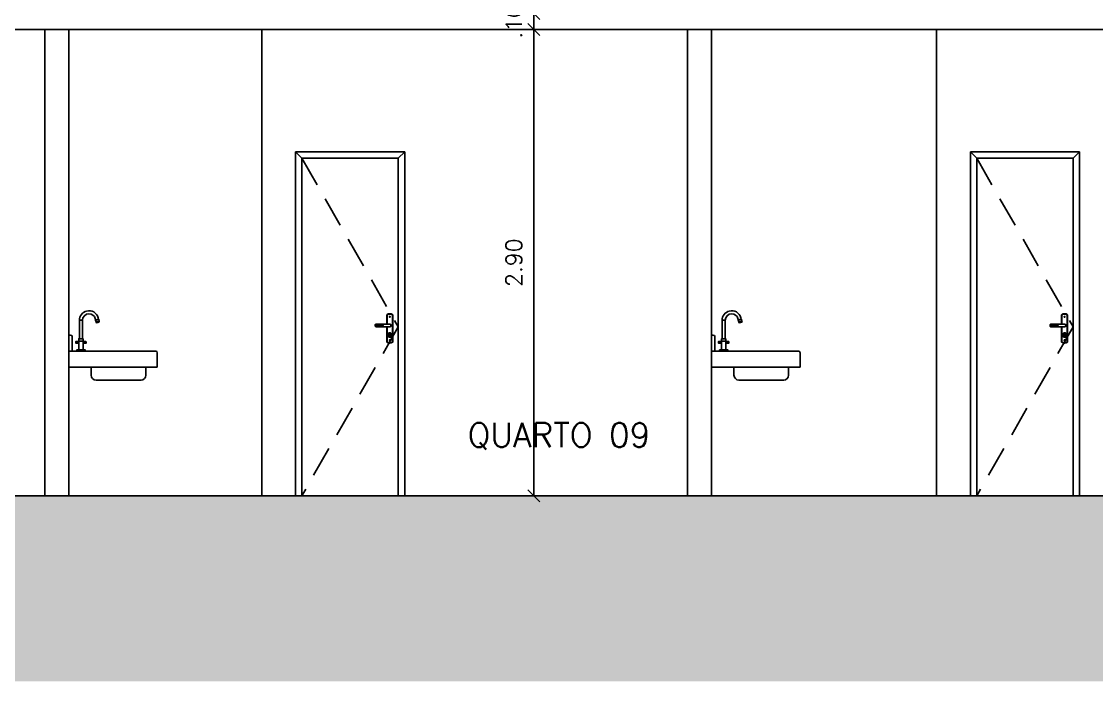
# Model space of a CAD drawing. Header units: millimetres. Extents: x 45003 to 46969, y 6653 to 6979.
# Drawn here: x 45052.22 to 45058.91, y 6809.85 to 6813.95 of the extents above; entities that cross this region are included whole.
import ezdxf

# ---------------------------------------------------------------- set-up
doc = ezdxf.new("R2010")
doc.units = ezdxf.units.MM
doc.linetypes.add('HIDDEN', pattern=[9.525, 6.35, -3.175])
for name, color, linetype in [('ARQ-ALVENARIA', 4, 'Continuous'), ('ARQ-COTAS', 30, 'Continuous'), ('ARQ-EQ-COZ', 1, 'Continuous'), ('ARQ-ESTRUTURA', 6, 'Continuous'), ('ARQ-HACHURA', 253, 'Continuous'), ('ARQ-PENA-01', 1, 'Continuous'), ('ARQ-PENA-02', 2, 'Continuous'), ('ARQ-PENA-06', 6, 'Continuous'), ('ARQ-PENA-FINA-CINZA', 8, 'Continuous'), ('ARQ-PROJ-01', 1, 'HIDDEN'), ('ARQ-TEXTO3', 3, 'Continuous')]:
    doc.layers.add(name, color=color, linetype=linetype)
doc.styles.add('ROMANS', font='romans.shx')
doc.styles.add('Romans_Anot', font='romans.shx')
doc.dimstyles.new('Escala 1-50', dxfattribs={"dimscale": 0.5, "dimtxt": 0.2, "dimasz": 0.15, "dimexe": 0.1, "dimexo": 0.2, "dimgap": 0.15, "dimtad": 1, "dimzin": 4, "dimdsep": 46, "dimtxsty": 'Romans_Anot', "dimblk": 'OBLIQUE', "dimcen": 0.25, "dimclrd": 256, "dimclre": 256, "dimclrt": 2, "dimadec": 0, "dimazin": 0, "dimtfac": 1, "dimtix": 1, "dimtmove": 2, "dimatfit": 3, "dimfxl": 0, "dimlwd": -1, "dimlwe": -1, "dimarcsym": 0})

# ---------------------------------------------------------------- blocks, each defined once
blk = doc.blocks.new('Fechadura Soprano 03001.0831')
at = {"layer": 'ARQ-PENA-FINA-CINZA'}
for p, q in [((-0.0165, 0.0651), (-0.0185, 0.066)), ((0.0165, 0.0651), (0.0185, 0.066)), ((-0.0185, -0.104), (-0.0165, -0.1031)), ((0.0165, -0.1031), (0.0185, -0.104))]:
    blk.add_line(p, q, dxfattribs=at)
for points in [[(-0.0185, 0.066), (-0.0185, -0.104)], [(-0.0165, 0.0651), (-0.0165, -0.1031)], [(0.0165, 0.0082), (0.0165, 0.0651)], [(0.0185, 0.0082), (0.0185, 0.066)], [(0.0165, -0.1031), (0.0165, -0.0082)], [(0.0185, -0.104), (0.0185, -0.0082)]]:
    blk.add_lwpolyline(points, dxfattribs=at)
blk.add_lwpolyline([(0, -0.0082), (0.0854, -0.0082, 0.414214), (0.0904, -0.0032), (0.0904, 0.0031, 0.414214), (0.0854, 0.0082), (0, 0.0082)], format="xyb", dxfattribs=at)
for points in [[(0.0406, 0.0009), (0.0604, 0.0009), (0.0604, -0.0001), (0.0406, -0.0001)], [(0.0434, 0.0036), (0.0631, 0.0036), (0.0631, 0.0026), (0.0434, 0.0026)], [(0.0498, 0.0064), (0.0695, 0.0064), (0.0695, 0.0054), (0.0498, 0.0054)], [(0.0621, 0.0009), (0.066, 0.0009), (0.066, -0.0001), (0.0621, -0.0001)], [(0.0649, 0.0036), (0.0687, 0.0036), (0.0687, 0.0026), (0.0649, 0.0026)], [(0.0678, 0.0009), (0.0717, 0.0009), (0.0717, -0.0001), (0.0678, -0.0001)], [(0.0705, 0.0036), (0.0744, 0.0036), (0.0744, 0.0026), (0.0705, 0.0026)], [(0.0713, 0.0064), (0.0752, 0.0064), (0.0752, 0.0054), (0.0713, 0.0054)], [(0.0734, 0.0009), (0.0773, 0.0009), (0.0773, -0.0001), (0.0734, -0.0001)], [(0.0762, 0.0036), (0.08, 0.0036), (0.08, 0.0026), (0.0762, 0.0026)], [(0.0769, 0.0064), (0.0808, 0.0064), (0.0808, 0.0054), (0.0769, 0.0054)], [(0.0791, 0.0009), (0.0814, 0.0009), (0.0814, -0.0001), (0.0791, -0.0001)], [(0.0818, 0.0036), (0.0842, 0.0036), (0.0842, 0.0026), (0.0818, 0.0026)], [(0.0826, 0.0064), (0.0849, 0.0064), (0.0849, 0.0054), (0.0826, 0.0054)], [(0.0832, 0.0009), (0.0855, 0.0009), (0.0855, -0.0001), (0.0832, -0.0001)], [(0.086, 0.0036), (0.0883, 0.0036), (0.0883, 0.0026), (0.086, 0.0026)], [(-0.0055, -0.0657), (0.0058, -0.0657), (0.0058, -0.0686), (-0.0055, -0.0686)], [(-0.0005, -0.0527), (0.0004, -0.0527), (0.0004, -0.0577), (-0.0005, -0.0577)], [(0.0406, -0.0046), (0.0604, -0.0046), (0.0604, -0.0056), (0.0406, -0.0056)], [(0.0434, -0.0018), (0.0631, -0.0018), (0.0631, -0.0028), (0.0434, -0.0028)], [(0.0621, -0.0046), (0.066, -0.0046), (0.066, -0.0056), (0.0621, -0.0056)], [(0.0649, -0.0018), (0.0687, -0.0018), (0.0687, -0.0028), (0.0649, -0.0028)], [(0.0678, -0.0046), (0.0717, -0.0046), (0.0717, -0.0056), (0.0678, -0.0056)], [(0.0705, -0.0018), (0.0744, -0.0018), (0.0744, -0.0028), (0.0705, -0.0028)], [(0.0734, -0.0046), (0.0773, -0.0046), (0.0773, -0.0056), (0.0734, -0.0056)], [(0.0762, -0.0018), (0.08, -0.0018), (0.08, -0.0028), (0.0762, -0.0028)], [(0.0791, -0.0046), (0.0814, -0.0046), (0.0814, -0.0056), (0.0791, -0.0056)], [(0.0818, -0.0018), (0.0842, -0.0018), (0.0842, -0.0028), (0.0818, -0.0028)], [(0.0832, -0.0046), (0.0855, -0.0046), (0.0855, -0.0056), (0.0832, -0.0056)], [(0.086, -0.0018), (0.0883, -0.0018), (0.0883, -0.0028), (0.086, -0.0028)]]:
    blk.add_lwpolyline(points, close=True, dxfattribs=at)
blk.add_lwpolyline([(-0.0032, -0.0734), (0.0031, -0.0734, 0.414214), (0.0071, -0.0694), (0.0071, -0.0501, 0.414214), (0.0031, -0.0461), (-0.0032, -0.0461, 0.414214), (-0.0072, -0.0501), (-0.0072, -0.0694, 0.414214)], format="xyb", close=True, dxfattribs=at)
for centre, radius in [((0, 0.054), 0.00306), ((0, -0.055), 0.00583), ((0, -0.092), 0.00306)]:
    blk.add_circle(centre, radius, dxfattribs=at)
for centre, radius, start, end in [((0, 0.045), 0.028, 48.62653, 131.37347), ((0, 0.045), 0.026, 50.58935, 129.41065), ((0, 0), 0.00815, 90, 270), ((0, -0.083), 0.028, 228.62653, 311.37347), ((0, -0.083), 0.026, 230.58935, 309.41065)]:
    blk.add_arc(centre, radius, start, end, dxfattribs=at)
blk = doc.blocks.new('_Oblique')
at = {"color": 0, "linetype": 'ByBlock', "lineweight": -2}
blk.add_line((-0.5, -0.5), (0.5, 0.5), dxfattribs=at)
blk = doc.blocks.new('*D171')
at = {"layer": 'ARQ-COTAS', "transparency": 16777216}
for p, q in [((45055.6622, 6813.904), (45055.3607, 6813.904)), ((45055.4107, 6811.004), (45055.4107, 6813.904)), ((45055.6622, 6811.004), (45055.3607, 6811.004))]:
    blk.add_line(p, q, dxfattribs=at)
at = {"layer": 'Defpoints', "color": 0, "transparency": 16777216}
for p in [(45055.4107, 6813.904), (45055.7622, 6813.904), (45055.7622, 6811.004)]:
    blk.add_point(p, dxfattribs=at)
at = {"layer": 'ARQ-COTAS', "transparency": 16777216, "xscale": 0.075, "yscale": 0.075, "zscale": 0.075}
for p, rotation in [((45055.4107, 6813.904), 90), ((45055.4107, 6811.004), 270)]:
    blk.add_blockref('_Oblique', p, dxfattribs=dict(at, rotation=rotation))
at = {"layer": 'ARQ-COTAS', "color": 2, "transparency": 16777216, "insert": (45055.2857, 6812.454), "char_height": 0.1, "attachment_point": 5, "rotation": 90, "style": 'Romans_Anot'}
blk.add_mtext('2.90', dxfattribs=at)
blk = doc.blocks.new('*D172')
at = {"layer": 'ARQ-COTAS', "transparency": 16777216}
for p, q in [((45055.4107, 6814.004), (45055.4107, 6814.079)), ((45055.6622, 6814.004), (45055.3607, 6814.004)), ((45055.4107, 6813.904), (45055.4107, 6814.004)), ((45055.6622, 6813.904), (45055.3607, 6813.904)), ((45055.4107, 6813.904), (45055.4107, 6813.829))]:
    blk.add_line(p, q, dxfattribs=at)
at = {"layer": 'Defpoints', "color": 0, "transparency": 16777216}
for p in [(45055.4107, 6814.004), (45055.7622, 6814.004), (45055.7622, 6813.904)]:
    blk.add_point(p, dxfattribs=at)
at = {"layer": 'ARQ-COTAS', "transparency": 16777216, "xscale": 0.075, "yscale": 0.075, "zscale": 0.075}
for p, rotation in [((45055.4107, 6814.004), 270), ((45055.4107, 6813.904), 90)]:
    blk.add_blockref('_Oblique', p, dxfattribs=dict(at, rotation=rotation))
at = {"layer": 'ARQ-COTAS', "color": 2, "transparency": 16777216, "insert": (45055.2857, 6813.954), "char_height": 0.1, "attachment_point": 5, "rotation": 90, "style": 'Romans_Anot'}
blk.add_mtext('.10', dxfattribs=at)

msp = doc.modelspace()

# ---------------------------------------------------------------- hatches: boundary and pattern name
at = {"layer": 'ARQ-HACHURA'}
h = msp.add_hatch(dxfattribs=at)
h.set_pattern_fill('EARTH', color=256, scale=0.05, angle=45, double=1)
h.paths.add_polyline_path([(45091.8478, 6810.6245, 0.02245), (45091.0165, 6810.604), (45091.0165, 6810.804), (45089.5165, 6810.804), (45089.3665, 6810.804), (45088.3665, 6810.904), (45088.3665, 6811.004), (45033.8165, 6811.004), (45033.8165, 6810.804), (45033.6165, 6810.804), (45033.6165, 6811.004), (45032.0165, 6811.004), (45032.0165, 6811.054), (45026.8665, 6811.054), (45026.8665, 6809.8492), (45091.8478, 6809.8492)])

# ---------------------------------------------------------------- linework, layer by layer
at = {"layer": 'ARQ-ALVENARIA'}
for p, q in [((45052.3665, 6811.004), (45052.3665, 6813.904)), ((45052.5165, 6811.004), (45052.5165, 6813.904)), ((45056.3665, 6811.004), (45056.3665, 6813.904)), ((45056.5165, 6811.004), (45056.5165, 6813.904))]:
    msp.add_line(p, q, dxfattribs=at)
at = {"layer": 'ARQ-EQ-COZ'}
for p, q in [((45052.5165, 6812.004), (45052.5265, 6812.004)), ((45052.5365, 6811.994), (45052.5365, 6811.904)), ((45056.5165, 6812.004), (45056.5265, 6812.004)), ((45056.5365, 6811.994), (45056.5365, 6811.904)), ((45052.5781, 6811.9659), (45052.5781, 6811.912)), ((45052.6045, 6811.912), (45052.6045, 6811.9659)), ((45056.5781, 6811.9659), (45056.5781, 6811.912)), ((45056.6045, 6811.912), (45056.6045, 6811.9659)), ((45053.0565, 6811.904), (45052.5165, 6811.904)), ((45052.6173, 6811.904), (45052.5653, 6811.904)), ((45052.6173, 6811.904), (45052.6171, 6811.911)), ((45053.0665, 6811.804), (45053.0665, 6811.894)), ((45057.0565, 6811.904), (45056.5165, 6811.904)), ((45056.6173, 6811.904), (45056.5653, 6811.904)), ((45056.6173, 6811.904), (45056.6171, 6811.911)), ((45057.0665, 6811.804), (45057.0665, 6811.894)), ((45053.0665, 6811.804), (45052.5165, 6811.804)), ((45052.6554, 6811.754), (45052.6554, 6811.804)), ((45052.9954, 6811.754), (45052.9954, 6811.804)), ((45057.0665, 6811.804), (45056.5165, 6811.804)), ((45056.6554, 6811.754), (45056.6554, 6811.804)), ((45056.9954, 6811.754), (45056.9954, 6811.804)), ((45052.9654, 6811.724), (45052.6854, 6811.724)), ((45056.9654, 6811.724), (45056.6854, 6811.724))]:
    msp.add_line(p, q, dxfattribs=at)
for points in [[(45052.5818, 6812.0958), (45052.5818, 6811.9809)], [(45052.5913, 6812.0958), (45052.5892, 6812.0958), (45052.5872, 6812.0958), (45052.5854, 6812.0958), (45052.5839, 6812.0958), (45052.5827, 6812.0958), (45052.582, 6812.0958), (45052.5818, 6812.0958)], [(45052.6008, 6812.0958), (45052.6005, 6812.0958), (45052.5998, 6812.0958), (45052.5987, 6812.0958), (45052.5972, 6812.0958), (45052.5954, 6812.0958), (45052.5934, 6812.0958), (45052.5913, 6812.0958)], [(45052.6008, 6811.9809), (45052.6008, 6812.0958)], [(45052.6803, 6812.1063), (45052.6827, 6812.0975)], [(45052.6917, 6812.0999), (45052.6895, 6812.0994), (45052.6874, 6812.0988), (45052.6856, 6812.0983), (45052.684, 6812.0979), (45052.6829, 6812.0975), (45052.6821, 6812.0974), (45052.6819, 6812.0973)], [(45052.6819, 6812.0973), (45052.6851, 6812.0852)], [(45052.695, 6812.0878), (45052.6928, 6812.0872), (45052.6907, 6812.0866), (45052.6889, 6812.0861), (45052.6873, 6812.0857), (45052.6861, 6812.0854), (45052.6854, 6812.0852), (45052.6851, 6812.0852)], [(45052.6851, 6812.0852), (45052.6871, 6812.0806)], [(45052.6963, 6812.083), (45052.6942, 6812.0825), (45052.6923, 6812.082), (45052.6906, 6812.0815), (45052.6891, 6812.0811), (45052.688, 6812.0808), (45052.6873, 6812.0806), (45052.6871, 6812.0806)], [(45052.7016, 6812.1026), (45052.7013, 6812.1025), (45052.7006, 6812.1023), (45052.6994, 6812.102), (45052.6979, 6812.1016), (45052.696, 6812.1011), (45052.6939, 6812.1005), (45052.6917, 6812.0999)], [(45052.7048, 6812.0904), (45052.7046, 6812.0903), (45052.7039, 6812.0901), (45052.7027, 6812.0899), (45052.7011, 6812.0894), (45052.6993, 6812.0889), (45052.6972, 6812.0884), (45052.695, 6812.0878)], [(45052.7055, 6812.0855), (45052.7052, 6812.0854), (45052.7045, 6812.0853), (45052.7034, 6812.085), (45052.702, 6812.0846), (45052.7002, 6812.0841), (45052.6983, 6812.0836), (45052.6963, 6812.083)], [(45052.701, 6812.1024), (45052.6986, 6812.1112)], [(45052.7048, 6812.0904), (45052.7016, 6812.1026)], [(45052.7055, 6812.0855), (45052.7048, 6812.0904)], [(45056.5818, 6812.0958), (45056.5818, 6811.9809)], [(45056.5913, 6812.0958), (45056.5892, 6812.0958), (45056.5872, 6812.0958), (45056.5854, 6812.0958), (45056.5839, 6812.0958), (45056.5827, 6812.0958), (45056.582, 6812.0958), (45056.5818, 6812.0958)], [(45056.6008, 6812.0958), (45056.6005, 6812.0958), (45056.5998, 6812.0958), (45056.5987, 6812.0958), (45056.5972, 6812.0958), (45056.5954, 6812.0958), (45056.5934, 6812.0958), (45056.5913, 6812.0958)], [(45056.6008, 6811.9809), (45056.6008, 6812.0958)], [(45056.6803, 6812.1063), (45056.6827, 6812.0975)], [(45056.6917, 6812.0999), (45056.6895, 6812.0994), (45056.6874, 6812.0988), (45056.6856, 6812.0983), (45056.684, 6812.0979), (45056.6829, 6812.0975), (45056.6821, 6812.0974), (45056.6819, 6812.0973)], [(45056.6819, 6812.0973), (45056.6851, 6812.0852)], [(45056.695, 6812.0878), (45056.6928, 6812.0872), (45056.6907, 6812.0866), (45056.6889, 6812.0861), (45056.6873, 6812.0857), (45056.6861, 6812.0854), (45056.6854, 6812.0852), (45056.6851, 6812.0852)], [(45056.6851, 6812.0852), (45056.6871, 6812.0806)], [(45056.6963, 6812.083), (45056.6942, 6812.0825), (45056.6923, 6812.082), (45056.6906, 6812.0815), (45056.6891, 6812.0811), (45056.688, 6812.0808), (45056.6873, 6812.0806), (45056.6871, 6812.0806)], [(45056.7016, 6812.1026), (45056.7013, 6812.1025), (45056.7006, 6812.1023), (45056.6994, 6812.102), (45056.6979, 6812.1016), (45056.696, 6812.1011), (45056.6939, 6812.1005), (45056.6917, 6812.0999)], [(45056.7048, 6812.0904), (45056.7046, 6812.0903), (45056.7039, 6812.0901), (45056.7027, 6812.0899), (45056.7011, 6812.0894), (45056.6993, 6812.0889), (45056.6972, 6812.0884), (45056.695, 6812.0878)], [(45056.7055, 6812.0855), (45056.7052, 6812.0854), (45056.7045, 6812.0853), (45056.7034, 6812.085), (45056.702, 6812.0846), (45056.7002, 6812.0841), (45056.6983, 6812.0836), (45056.6963, 6812.083)], [(45056.701, 6812.1024), (45056.6986, 6812.1112)], [(45056.7048, 6812.0904), (45056.7016, 6812.1026)], [(45056.7055, 6812.0855), (45056.7048, 6812.0904)], [(45052.559, 6811.9545), (45052.559, 6811.9547), (45052.559, 6811.9553), (45052.559, 6811.9563), (45052.559, 6811.9575), (45052.559, 6811.9588), (45052.559, 6811.9601), (45052.559, 6811.9611), (45052.559, 6811.9617), (45052.559, 6811.9619)], [(45052.5781, 6811.9629), (45052.56, 6811.9629)], [(45052.56, 6811.9629), (45052.56, 6811.9627), (45052.56, 6811.962), (45052.56, 6811.961), (45052.56, 6811.9596), (45052.56, 6811.9582), (45052.56, 6811.9567), (45052.56, 6811.9554), (45052.56, 6811.9544), (45052.56, 6811.9537), (45052.56, 6811.9534)], [(45052.56, 6811.9534), (45052.5781, 6811.9534)], [(45052.5781, 6811.9804), (45052.5781, 6811.9659)], [(45052.5913, 6811.9804), (45052.5887, 6811.9804), (45052.5862, 6811.9804), (45052.5839, 6811.9804), (45052.5819, 6811.9804), (45052.5803, 6811.9804), (45052.579, 6811.9804), (45052.5783, 6811.9804), (45052.5781, 6811.9804)], [(45052.5781, 6811.9664), (45052.5783, 6811.9664), (45052.5789, 6811.9664), (45052.58, 6811.9664), (45052.5815, 6811.9664), (45052.5833, 6811.9664), (45052.5854, 6811.9664), (45052.5877, 6811.9664), (45052.59, 6811.9664), (45052.5925, 6811.9664), (45052.5949, 6811.9664), (45052.5972, 6811.9664), (45052.5993, 6811.9664), (45052.601, 6811.9664), (45052.6025, 6811.9664), (45052.6036, 6811.9664), (45052.6043, 6811.9664), (45052.6045, 6811.9664)], [(45052.5913, 6811.9659), (45052.5887, 6811.9659), (45052.5862, 6811.9659), (45052.5839, 6811.9659), (45052.5819, 6811.9659), (45052.5803, 6811.9659), (45052.579, 6811.9659), (45052.5783, 6811.9659), (45052.5781, 6811.9659)], [(45052.5785, 6811.9809), (45052.5787, 6811.9809), (45052.5794, 6811.9809), (45052.5805, 6811.9809), (45052.5819, 6811.9809), (45052.5836, 6811.9809), (45052.5856, 6811.9809), (45052.5878, 6811.9809), (45052.5901, 6811.9809), (45052.5925, 6811.9809), (45052.5948, 6811.9809), (45052.597, 6811.9809), (45052.599, 6811.9809), (45052.6007, 6811.9809), (45052.6021, 6811.9809), (45052.6032, 6811.9809), (45052.6038, 6811.9809), (45052.604, 6811.9809)], [(45052.6045, 6811.9804), (45052.6043, 6811.9804), (45052.6035, 6811.9804), (45052.6023, 6811.9804), (45052.6007, 6811.9804), (45052.5986, 6811.9804), (45052.5964, 6811.9804), (45052.5939, 6811.9804), (45052.5913, 6811.9804)], [(45052.6045, 6811.9659), (45052.6043, 6811.9659), (45052.6035, 6811.9659), (45052.6023, 6811.9659), (45052.6007, 6811.9659), (45052.5986, 6811.9659), (45052.5964, 6811.9659), (45052.5939, 6811.9659), (45052.5913, 6811.9659)], [(45052.6045, 6811.9659), (45052.6045, 6811.9804)], [(45052.6226, 6811.9629), (45052.6045, 6811.9629)], [(45052.6045, 6811.9534), (45052.6226, 6811.9534)], [(45052.6226, 6811.9534), (45052.6226, 6811.9537), (45052.6226, 6811.9544), (45052.6226, 6811.9554), (45052.6226, 6811.9567), (45052.6226, 6811.9582), (45052.6226, 6811.9596), (45052.6226, 6811.961), (45052.6226, 6811.962), (45052.6226, 6811.9627), (45052.6226, 6811.9629)], [(45052.6235, 6811.9619), (45052.6235, 6811.9617), (45052.6235, 6811.9611), (45052.6235, 6811.9601), (45052.6235, 6811.9588), (45052.6235, 6811.9575), (45052.6235, 6811.9563), (45052.6235, 6811.9553), (45052.6235, 6811.9547), (45052.6235, 6811.9545)], [(45056.559, 6811.9545), (45056.559, 6811.9547), (45056.559, 6811.9553), (45056.559, 6811.9563), (45056.559, 6811.9575), (45056.559, 6811.9588), (45056.559, 6811.9601), (45056.559, 6811.9611), (45056.559, 6811.9617), (45056.559, 6811.9619)], [(45056.5781, 6811.9629), (45056.56, 6811.9629)], [(45056.56, 6811.9629), (45056.56, 6811.9627), (45056.56, 6811.962), (45056.56, 6811.961), (45056.56, 6811.9596), (45056.56, 6811.9582), (45056.56, 6811.9567), (45056.56, 6811.9554), (45056.56, 6811.9544), (45056.56, 6811.9537), (45056.56, 6811.9534)], [(45056.56, 6811.9534), (45056.5781, 6811.9534)], [(45056.5781, 6811.9804), (45056.5781, 6811.9659)], [(45056.5913, 6811.9804), (45056.5887, 6811.9804), (45056.5862, 6811.9804), (45056.5839, 6811.9804), (45056.5819, 6811.9804), (45056.5803, 6811.9804), (45056.579, 6811.9804), (45056.5783, 6811.9804), (45056.5781, 6811.9804)], [(45056.5781, 6811.9664), (45056.5783, 6811.9664), (45056.5789, 6811.9664), (45056.58, 6811.9664), (45056.5815, 6811.9664), (45056.5833, 6811.9664), (45056.5854, 6811.9664), (45056.5877, 6811.9664), (45056.59, 6811.9664), (45056.5925, 6811.9664), (45056.5949, 6811.9664), (45056.5972, 6811.9664), (45056.5993, 6811.9664), (45056.601, 6811.9664), (45056.6025, 6811.9664), (45056.6036, 6811.9664), (45056.6043, 6811.9664), (45056.6045, 6811.9664)], [(45056.5913, 6811.9659), (45056.5887, 6811.9659), (45056.5862, 6811.9659), (45056.5839, 6811.9659), (45056.5819, 6811.9659), (45056.5803, 6811.9659), (45056.579, 6811.9659), (45056.5783, 6811.9659), (45056.5781, 6811.9659)], [(45056.5785, 6811.9809), (45056.5787, 6811.9809), (45056.5794, 6811.9809), (45056.5805, 6811.9809), (45056.5819, 6811.9809), (45056.5836, 6811.9809), (45056.5856, 6811.9809), (45056.5878, 6811.9809), (45056.5901, 6811.9809), (45056.5925, 6811.9809), (45056.5948, 6811.9809), (45056.597, 6811.9809), (45056.599, 6811.9809), (45056.6007, 6811.9809), (45056.6021, 6811.9809), (45056.6032, 6811.9809), (45056.6038, 6811.9809), (45056.604, 6811.9809)], [(45056.6045, 6811.9804), (45056.6043, 6811.9804), (45056.6035, 6811.9804), (45056.6023, 6811.9804), (45056.6007, 6811.9804), (45056.5986, 6811.9804), (45056.5964, 6811.9804), (45056.5939, 6811.9804), (45056.5913, 6811.9804)], [(45056.6045, 6811.9659), (45056.6043, 6811.9659), (45056.6035, 6811.9659), (45056.6023, 6811.9659), (45056.6007, 6811.9659), (45056.5986, 6811.9659), (45056.5964, 6811.9659), (45056.5939, 6811.9659), (45056.5913, 6811.9659)], [(45056.6045, 6811.9659), (45056.6045, 6811.9804)], [(45056.6226, 6811.9629), (45056.6045, 6811.9629)], [(45056.6045, 6811.9534), (45056.6226, 6811.9534)], [(45056.6226, 6811.9534), (45056.6226, 6811.9537), (45056.6226, 6811.9544), (45056.6226, 6811.9554), (45056.6226, 6811.9567), (45056.6226, 6811.9582), (45056.6226, 6811.9596), (45056.6226, 6811.961), (45056.6226, 6811.962), (45056.6226, 6811.9627), (45056.6226, 6811.9629)], [(45056.6235, 6811.9619), (45056.6235, 6811.9617), (45056.6235, 6811.9611), (45056.6235, 6811.9601), (45056.6235, 6811.9588), (45056.6235, 6811.9575), (45056.6235, 6811.9563), (45056.6235, 6811.9553), (45056.6235, 6811.9547), (45056.6235, 6811.9545)], [(45052.5654, 6811.911), (45052.5653, 6811.904)], [(45052.5913, 6811.911), (45052.5879, 6811.911), (45052.5846, 6811.911), (45052.5814, 6811.911), (45052.5784, 6811.911), (45052.5755, 6811.911), (45052.573, 6811.911), (45052.5708, 6811.911), (45052.5689, 6811.911), (45052.5674, 6811.911), (45052.5663, 6811.911), (45052.5657, 6811.911), (45052.5654, 6811.911)], [(45052.5664, 6811.912), (45052.5667, 6811.912), (45052.5673, 6811.912), (45052.5683, 6811.912), (45052.5698, 6811.912), (45052.5716, 6811.912), (45052.5737, 6811.912), (45052.5762, 6811.912), (45052.5788, 6811.912), (45052.5818, 6811.912), (45052.5849, 6811.912), (45052.588, 6811.912), (45052.5913, 6811.912), (45052.5945, 6811.912), (45052.5977, 6811.912), (45052.6008, 6811.912), (45052.6037, 6811.912), (45052.6064, 6811.912), (45052.6088, 6811.912), (45052.611, 6811.912), (45052.6128, 6811.912), (45052.6142, 6811.912), (45052.6153, 6811.912), (45052.6159, 6811.912), (45052.6161, 6811.912)], [(45052.6171, 6811.911), (45052.6169, 6811.911), (45052.6162, 6811.911), (45052.6152, 6811.911), (45052.6137, 6811.911), (45052.6118, 6811.911), (45052.6096, 6811.911), (45052.607, 6811.911), (45052.6042, 6811.911), (45052.6012, 6811.911), (45052.598, 6811.911), (45052.5947, 6811.911), (45052.5913, 6811.911)], [(45056.5654, 6811.911), (45056.5653, 6811.904)], [(45056.5913, 6811.911), (45056.5879, 6811.911), (45056.5846, 6811.911), (45056.5814, 6811.911), (45056.5784, 6811.911), (45056.5755, 6811.911), (45056.573, 6811.911), (45056.5708, 6811.911), (45056.5689, 6811.911), (45056.5674, 6811.911), (45056.5663, 6811.911), (45056.5657, 6811.911), (45056.5654, 6811.911)], [(45056.5664, 6811.912), (45056.5667, 6811.912), (45056.5673, 6811.912), (45056.5683, 6811.912), (45056.5698, 6811.912), (45056.5716, 6811.912), (45056.5737, 6811.912), (45056.5762, 6811.912), (45056.5788, 6811.912), (45056.5818, 6811.912), (45056.5849, 6811.912), (45056.588, 6811.912), (45056.5913, 6811.912), (45056.5945, 6811.912), (45056.5977, 6811.912), (45056.6008, 6811.912), (45056.6037, 6811.912), (45056.6064, 6811.912), (45056.6088, 6811.912), (45056.611, 6811.912), (45056.6128, 6811.912), (45056.6142, 6811.912), (45056.6153, 6811.912), (45056.6159, 6811.912), (45056.6161, 6811.912)], [(45056.6171, 6811.911), (45056.6169, 6811.911), (45056.6162, 6811.911), (45056.6152, 6811.911), (45056.6137, 6811.911), (45056.6118, 6811.911), (45056.6096, 6811.911), (45056.607, 6811.911), (45056.6042, 6811.911), (45056.6012, 6811.911), (45056.598, 6811.911), (45056.5947, 6811.911), (45056.5913, 6811.911)]]:
    msp.add_lwpolyline(points, close=True, dxfattribs=at)
for centre, radius, start, end in [((45052.5265, 6811.994), 0.01, 0, 90), ((45056.5265, 6811.994), 0.01, 0, 90), ((45053.0565, 6811.894), 0.01, 0, 90), ((45057.0565, 6811.894), 0.01, 0, 90), ((45052.6854, 6811.754), 0.03, 180, 270), ((45052.9654, 6811.754), 0.03, 270, 360), ((45056.6854, 6811.754), 0.03, 180, 270), ((45056.9654, 6811.754), 0.03, 270, 360)]:
    msp.add_arc(centre, radius, start, end, dxfattribs=at)
for points in [[(45052.6986, 6812.1112), (45052.6902, 6812.1429), (45052.6575, 6812.1617), (45052.6259, 6812.1533), (45052.6259, 6812.1533), (45052.5999, 6812.1463), (45052.5818, 6812.1227), (45052.5818, 6812.0958)], [(45056.6986, 6812.1112), (45056.6902, 6812.1429), (45056.6575, 6812.1617), (45056.6259, 6812.1533), (45056.6259, 6812.1533), (45056.5999, 6812.1463), (45056.5818, 6812.1227), (45056.5818, 6812.0958)]]:
    msp.add_open_spline(points, degree=3, knots=[0, 0, 0, 0, 0.125, 0.125, 0.125, 0.125001, 1, 1, 1, 1], dxfattribs=at)
for points in [[(45052.6412, 6812.1363), (45052.6189, 6812.1363), (45052.6008, 6812.1182), (45052.6008, 6812.0958)], [(45052.6803, 6812.1063), (45052.6756, 6812.124), (45052.6595, 6812.1363), (45052.6412, 6812.1363)], [(45056.6412, 6812.1363), (45056.6189, 6812.1363), (45056.6008, 6812.1182), (45056.6008, 6812.0958)], [(45056.6803, 6812.1063), (45056.6756, 6812.124), (45056.6595, 6812.1363), (45056.6412, 6812.1363)], [(45052.56, 6811.9629), (45052.5595, 6811.9629), (45052.559, 6811.9625), (45052.559, 6811.9619)], [(45052.559, 6811.9545), (45052.559, 6811.9539), (45052.5595, 6811.9534), (45052.56, 6811.9534)], [(45052.5785, 6811.9809), (45052.5783, 6811.9809), (45052.5781, 6811.9806), (45052.5781, 6811.9804)], [(45052.6045, 6811.9804), (45052.6045, 6811.9806), (45052.6043, 6811.9809), (45052.604, 6811.9809)], [(45052.6235, 6811.9619), (45052.6235, 6811.9625), (45052.6231, 6811.9629), (45052.6226, 6811.9629)], [(45052.6226, 6811.9534), (45052.6231, 6811.9534), (45052.6235, 6811.9539), (45052.6235, 6811.9545)], [(45056.56, 6811.9629), (45056.5595, 6811.9629), (45056.559, 6811.9625), (45056.559, 6811.9619)], [(45056.559, 6811.9545), (45056.559, 6811.9539), (45056.5595, 6811.9534), (45056.56, 6811.9534)], [(45056.5785, 6811.9809), (45056.5783, 6811.9809), (45056.5781, 6811.9806), (45056.5781, 6811.9804)], [(45056.6045, 6811.9804), (45056.6045, 6811.9806), (45056.6043, 6811.9809), (45056.604, 6811.9809)], [(45056.6235, 6811.9619), (45056.6235, 6811.9625), (45056.6231, 6811.9629), (45056.6226, 6811.9629)], [(45056.6226, 6811.9534), (45056.6231, 6811.9534), (45056.6235, 6811.9539), (45056.6235, 6811.9545)], [(45052.5664, 6811.912), (45052.5659, 6811.912), (45052.5654, 6811.9116), (45052.5654, 6811.911)], [(45052.6171, 6811.911), (45052.6171, 6811.9116), (45052.6167, 6811.912), (45052.6161, 6811.912)], [(45056.5664, 6811.912), (45056.5659, 6811.912), (45056.5654, 6811.9116), (45056.5654, 6811.911)], [(45056.6171, 6811.911), (45056.6171, 6811.9116), (45056.6167, 6811.912), (45056.6161, 6811.912)]]:
    msp.add_open_spline(points, degree=3, dxfattribs=at)
at = {"layer": 'ARQ-ESTRUTURA'}
msp.add_lwpolyline([(45044.3665, 6814.004), (45088.3665, 6814.004), (45088.3665, 6813.904), (45044.3665, 6813.904)], close=True, dxfattribs=at)
at = {"layer": 'ARQ-PENA-01'}
for p, q in [((45053.9265, 6813.144), (45053.9265, 6811.004)), ((45053.9265, 6813.144), (45054.6065, 6813.144)), ((45053.9265, 6813.144), (45053.9665, 6813.104)), ((45054.5665, 6813.104), (45054.6065, 6813.144)), ((45054.6065, 6813.144), (45054.6065, 6811.004)), ((45058.1265, 6813.144), (45058.1265, 6811.004)), ((45058.1265, 6813.144), (45058.8065, 6813.144)), ((45058.1265, 6813.144), (45058.1665, 6813.104)), ((45058.7665, 6813.104), (45058.8065, 6813.144)), ((45058.8065, 6813.144), (45058.8065, 6811.004)), ((45053.9665, 6813.104), (45053.9665, 6811.004)), ((45053.9665, 6813.104), (45054.5665, 6813.104)), ((45054.5665, 6813.104), (45054.5665, 6811.004)), ((45058.1665, 6813.104), (45058.1665, 6811.004)), ((45058.1665, 6813.104), (45058.7665, 6813.104)), ((45058.7665, 6813.104), (45058.7665, 6811.004))]:
    msp.add_line(p, q, dxfattribs=at)
at = {"layer": 'ARQ-PENA-02'}
for p, q in [((45053.7165, 6813.904), (45053.7165, 6811.004)), ((45057.9165, 6813.904), (45057.9165, 6811.004))]:
    msp.add_line(p, q, dxfattribs=at)
at = {"layer": 'ARQ-PENA-06'}
msp.add_line((45033.8165, 6811.004), (45088.3665, 6811.004), dxfattribs=at)
at = {"layer": 'ARQ-PROJ-01', "ltscale": 0.03}
for p, q in [((45053.9665, 6813.104), (45054.5665, 6812.054)), ((45058.1665, 6813.104), (45058.7665, 6812.054)), ((45054.5665, 6812.054), (45053.9665, 6811.004)), ((45058.7665, 6812.054), (45058.1665, 6811.004))]:
    msp.add_line(p, q, dxfattribs=at)

# ---------------------------------------------------------------- block references
at = {"layer": 'ARQ-PENA-FINA-CINZA', "xscale": -1}
for p in [(45054.513, 6812.0638), (45058.713, 6812.0638)]:
    msp.add_blockref('Fechadura Soprano 03001.0831', p, dxfattribs=at)

# ---------------------------------------------------------------- texts
at = {"layer": 'ARQ-TEXTO3', "insert": (45055.5664, 6811.3749), "char_height": 0.15, "width": 1.807359, "attachment_point": 5, "style": 'ROMANS'}
msp.add_mtext('QUARTO 09', dxfattribs=at)

# ---------------------------------------------------------------- dimensions: what is measured, and where the dimension line sits
at = {"layer": 'ARQ-COTAS'}
dim = msp.add_linear_dim(base=(45055.4107, 6814.004), p1=(45055.7622, 6813.904), p2=(45055.7622, 6814.004), angle=270, dimstyle='Escala 1-50', dxfattribs=at)
dim.commit()
dim.dimension.update_dxf_attribs({"geometry": '*D172', "text_midpoint": (45055.2857, 6813.954)})
dim = msp.add_aligned_dim(p1=(45055.7622, 6811.004), p2=(45055.7622, 6813.904), distance=0.3515, dimstyle='Escala 1-50', dxfattribs=at)
dim.commit()
dim.dimension.update_dxf_attribs({"geometry": '*D171', "text_midpoint": (45055.2857, 6812.454)})

doc.saveas('drawing.dxf')
